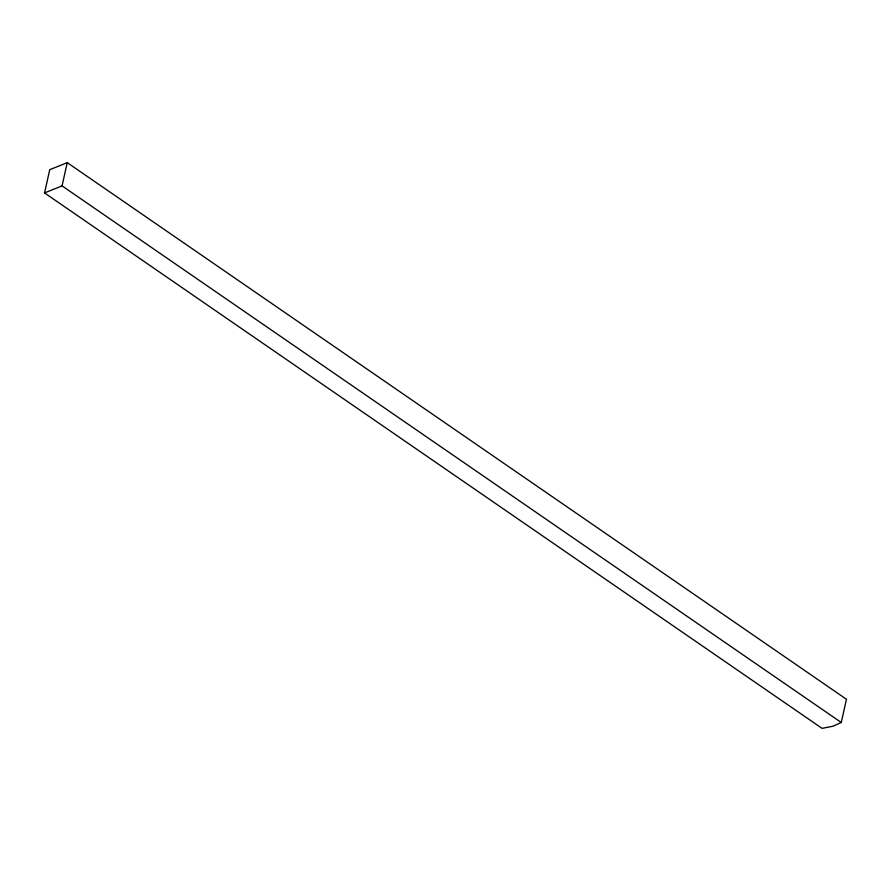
<?xml version="1.0" encoding="UTF-8"?>
<svg xmlns="http://www.w3.org/2000/svg" width="891" height="891" viewBox="0 0 891 891"><rect width="100%" height="100%" fill="white"/><g stroke="black" fill="none" stroke-linecap="round" stroke-linejoin="round"><path stroke-width="1.34" d="M44.55 192.924L49.74 169.691L67.248 162.641L846.45 699.257L841.26 722.49L832.862 726.254L822.048 728.359L44.55 192.924L62.058 185.874L67.248 162.641M62.058 185.874L841.26 722.49"/></g></svg>
